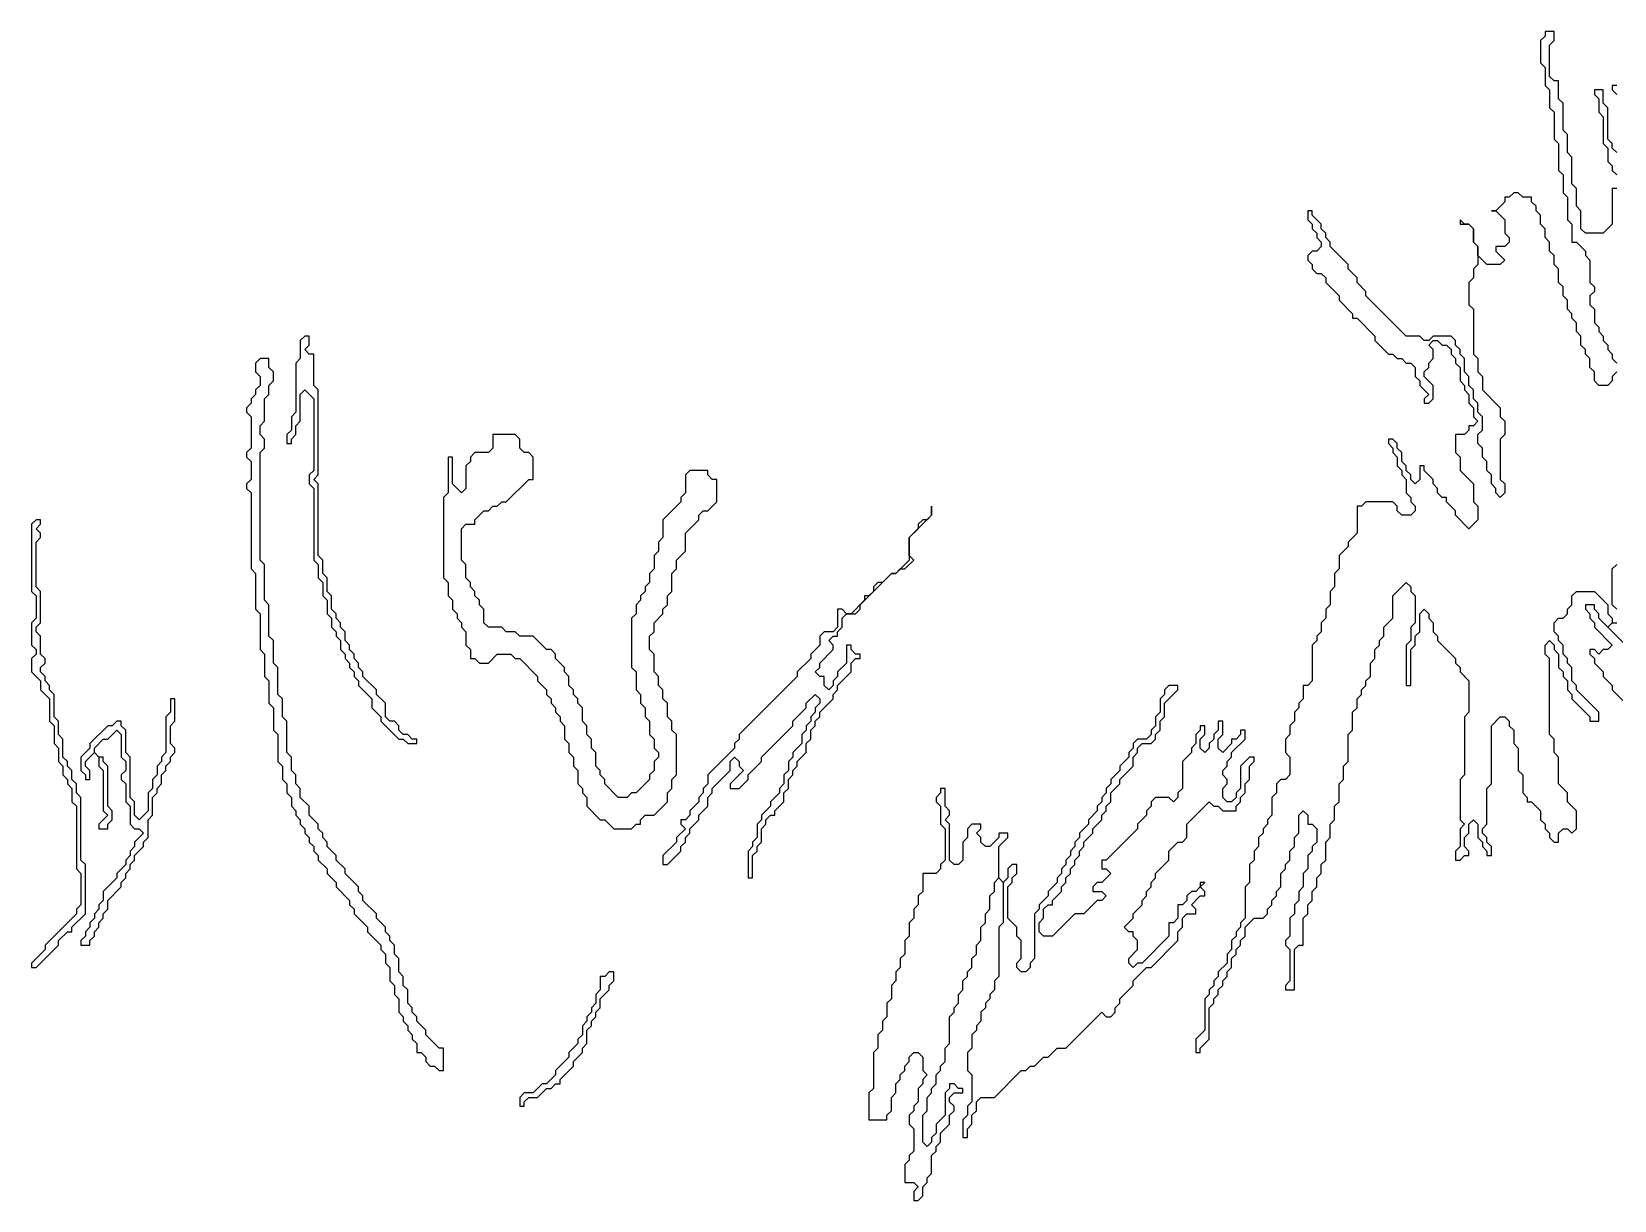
# Model space of a CAD drawing. Header units: metres. Extents: x 0 to 100, y 0 to 141.
# Drawn here: x 40.9 to 49.74, y 108.33 to 114.85 of the extents above; entities that cross this region are included whole.
import ezdxf

# ---------------------------------------------------------------- set-up
doc = ezdxf.new("R2010")
doc.units = ezdxf.units.M

msp = doc.modelspace()

# ---------------------------------------------------------------- linework, layer by layer
for points in [[(49.75, 113.975), (49.725, 113.975), (49.725, 113.775), (49.675, 113.725), (49.575, 113.725), (49.55, 113.75), (49.55, 113.85), (49.525, 113.875), (49.525, 113.975), (49.5, 114), (49.5, 114.15), (49.475, 114.175), (49.475, 114.275), (49.45, 114.3), (49.45, 114.45), (49.425, 114.475), (49.425, 114.575), (49.4, 114.575), (49.375, 114.6), (49.375, 114.775), (49.4, 114.8), (49.4, 114.85), (49.35, 114.85), (49.35, 114.825), (49.325, 114.8), (49.325, 114.675), (49.35, 114.65), (49.35, 114.55), (49.375, 114.525), (49.375, 114.425), (49.4, 114.4), (49.4, 114.25), (49.425, 114.225), (49.425, 114.075), (49.45, 114.05), (49.45, 113.95), (49.475, 113.925), (49.475, 113.8), (49.5, 113.775), (49.5, 113.675), (49.525, 113.675), (49.575, 113.625), (49.575, 113.6), (49.6, 113.575), (49.6, 113.45), (49.625, 113.425), (49.625, 113.4), (49.6, 113.375), (49.6, 113.325), (49.625, 113.3), (49.625, 113.225), (49.65, 113.2), (49.65, 113.175), (49.675, 113.15), (49.675, 113.125), (49.7, 113.1), (49.7, 113.075), (49.725, 113.05), (49.725, 113.025), (49.75, 113)], [(49.75, 114.175), (49.725, 114.2), (49.725, 114.225), (49.7, 114.25), (49.7, 114.425), (49.675, 114.45), (49.675, 114.525), (49.625, 114.525), (49.625, 114.5), (49.65, 114.475), (49.65, 114.4), (49.675, 114.375), (49.675, 114.225), (49.7, 114.2), (49.7, 114.125), (49.725, 114.1), (49.725, 114.075), (49.75, 114.05)], [(49.75, 114.55), (49.725, 114.55), (49.725, 114.525), (49.75, 114.5)], [(49.75, 112.95), (49.725, 112.925), (49.725, 112.9), (49.7, 112.875), (49.65, 112.875), (49.625, 112.9), (49.625, 112.95), (49.6, 112.975), (49.6, 113.025), (49.575, 113.05), (49.575, 113.075), (49.55, 113.1), (49.55, 113.15), (49.525, 113.175), (49.525, 113.225), (49.5, 113.25), (49.5, 113.275), (49.475, 113.3), (49.475, 113.35), (49.45, 113.375), (49.45, 113.425), (49.425, 113.45), (49.425, 113.525), (49.4, 113.55), (49.4, 113.6), (49.375, 113.625), (49.375, 113.675), (49.35, 113.7), (49.35, 113.75), (49.325, 113.775), (49.325, 113.825), (49.3, 113.85), (49.3, 113.875), (49.275, 113.9), (49.275, 113.925), (49.225, 113.925), (49.2, 113.95), (49.175, 113.95), (49.15, 113.925), (49.125, 113.925), (49.125, 113.9), (49.075, 113.85), (49.05, 113.85), (49.075, 113.85), (49.125, 113.8), (49.125, 113.725), (49.15, 113.7), (49.15, 113.675), (49.125, 113.65), (49.075, 113.65), (49.075, 113.625), (49.125, 113.575), (49.1, 113.55), (49.025, 113.55), (48.975, 113.6), (48.975, 113.65), (48.95, 113.675), (48.95, 113.75), (48.925, 113.775), (48.9, 113.775), (48.875, 113.8), (48.875, 113.775), (48.925, 113.775), (48.95, 113.75), (48.95, 113.675), (48.975, 113.65), (48.975, 113.55), (48.95, 113.525), (48.95, 113.475), (48.925, 113.45), (48.925, 113.325), (48.95, 113.3), (48.95, 113.05), (48.975, 113.025), (48.975, 112.95), (49, 112.925), (49, 112.85), (49.1, 112.75), (49.1, 112.7), (49.125, 112.675), (49.125, 112.6), (49.1, 112.575), (49.1, 112.35), (49.125, 112.325), (49.125, 112.275), (49.1, 112.25), (49.075, 112.275), (49.075, 112.3), (49.05, 112.325), (49.05, 112.375), (49.025, 112.4), (49.025, 112.45), (49, 112.475), (49, 112.525), (48.975, 112.55), (48.975, 112.6), (49, 112.625), (49, 112.7), (48.975, 112.725), (48.975, 112.775), (48.95, 112.8), (48.95, 112.85), (48.925, 112.875), (48.925, 112.925), (48.9, 112.95), (48.9, 113.025), (48.875, 113.05), (48.875, 113.075), (48.85, 113.1), (48.85, 113.125), (48.825, 113.15), (48.725, 113.15), (48.7, 113.125), (48.675, 113.125), (48.65, 113.15), (48.575, 113.15), (48.35, 113.375), (48.35, 113.4), (48.3, 113.45), (48.3, 113.475), (48.25, 113.525), (48.25, 113.55), (48.15, 113.65), (48.15, 113.675), (48.125, 113.7), (48.125, 113.725), (48.1, 113.75), (48.1, 113.775), (48.05, 113.825), (48.05, 113.85), (48.025, 113.85), (48.025, 113.8), (48.05, 113.775), (48.05, 113.75), (48.075, 113.725), (48.075, 113.7), (48.1, 113.675), (48.1, 113.65), (48.075, 113.625), (48.05, 113.625), (48.025, 113.6), (48.025, 113.575), (48.05, 113.55), (48.05, 113.525), (48.075, 113.5), (48.1, 113.5), (48.125, 113.475), (48.125, 113.45), (48.2, 113.375), (48.2, 113.35), (48.275, 113.275), (48.275, 113.25), (48.3, 113.25), (48.4, 113.15), (48.4, 113.125), (48.475, 113.05), (48.5, 113.05), (48.525, 113.025), (48.55, 113.025), (48.575, 113), (48.6, 113), (48.625, 112.975), (48.625, 112.925), (48.65, 112.9), (48.65, 112.875), (48.7, 112.825), (48.675, 112.8), (48.675, 112.775), (48.7, 112.775), (48.725, 112.8), (48.725, 112.875), (48.675, 112.925), (48.675, 112.95), (48.7, 112.975), (48.7, 113), (48.725, 113.025), (48.725, 113.075), (48.7, 113.1), (48.725, 113.125), (48.75, 113.125), (48.775, 113.1), (48.8, 113.1), (48.825, 113.075), (48.825, 113.05), (48.85, 113.025), (48.85, 113), (48.875, 112.975), (48.875, 112.9), (48.9, 112.875), (48.9, 112.85), (48.925, 112.825), (48.925, 112.775), (48.95, 112.75), (48.95, 112.7), (48.975, 112.675), (48.95, 112.65), (48.925, 112.65), (48.925, 112.625), (48.9, 112.6), (48.85, 112.6), (48.85, 112.5), (48.875, 112.475), (48.875, 112.4), (48.95, 112.325), (48.95, 112.225), (48.975, 112.2), (48.975, 112.125), (48.925, 112.075), (48.85, 112.15), (48.85, 112.175), (48.8, 112.225), (48.8, 112.25), (48.775, 112.25), (48.75, 112.275), (48.75, 112.3), (48.725, 112.325), (48.725, 112.35), (48.675, 112.4), (48.675, 112.425), (48.65, 112.425), (48.65, 112.35), (48.625, 112.325), (48.6, 112.35), (48.6, 112.375), (48.575, 112.4), (48.575, 112.425), (48.55, 112.45), (48.55, 112.5), (48.525, 112.525), (48.525, 112.55), (48.5, 112.575), (48.475, 112.575), (48.475, 112.55), (48.5, 112.525), (48.5, 112.5), (48.525, 112.475), (48.525, 112.425), (48.55, 112.4), (48.55, 112.375), (48.575, 112.35), (48.575, 112.275), (48.6, 112.25), (48.6, 112.225), (48.625, 112.2), (48.625, 112.175), (48.6, 112.15), (48.55, 112.15), (48.525, 112.175), (48.525, 112.2), (48.5, 112.225), (48.35, 112.225), (48.325, 112.2), (48.3, 112.2), (48.3, 112.05), (48.25, 112), (48.25, 111.975), (48.2, 111.925), (48.2, 111.85), (48.175, 111.825), (48.175, 111.75), (48.15, 111.725), (48.15, 111.65), (48.125, 111.625), (48.125, 111.575), (48.1, 111.55), (48.1, 111.5), (48.075, 111.475), (48.075, 111.45), (48.05, 111.425), (48.05, 111.225), (48.025, 111.2), (48, 111.2), (48, 111.125), (47.975, 111.1), (47.975, 111.075), (47.95, 111.05), (47.95, 111), (47.925, 110.975), (47.925, 110.925), (47.9, 110.9), (47.9, 110.825), (47.925, 110.8), (47.925, 110.7), (47.9, 110.675), (47.875, 110.675), (47.85, 110.65), (47.85, 110.6), (47.825, 110.575), (47.825, 110.475), (47.8, 110.45), (47.8, 110.425), (47.775, 110.4), (47.775, 110.375), (47.75, 110.35), (47.75, 110.3), (47.725, 110.275), (47.725, 110.225), (47.7, 110.2), (47.7, 110.1), (47.675, 110.075), (47.675, 109.9), (47.65, 109.875), (47.65, 109.85), (47.625, 109.825), (47.625, 109.8), (47.6, 109.775), (47.6, 109.725), (47.575, 109.7), (47.575, 109.65), (47.525, 109.6), (47.525, 109.575), (47.5, 109.55), (47.5, 109.525), (47.475, 109.5), (47.475, 109.475), (47.45, 109.45), (47.45, 109.275), (47.4, 109.225), (47.4, 109.15), (47.425, 109.15), (47.425, 109.175), (47.475, 109.225), (47.475, 109.4), (47.5, 109.425), (47.5, 109.45), (47.525, 109.475), (47.525, 109.5), (47.55, 109.525), (47.55, 109.55), (47.575, 109.575), (47.575, 109.6), (47.6, 109.625), (47.6, 109.675), (47.625, 109.7), (47.625, 109.725), (47.65, 109.75), (47.65, 109.775), (47.675, 109.8), (47.675, 109.85), (47.725, 109.9), (47.775, 109.9), (47.8, 109.925), (47.8, 109.95), (47.825, 109.975), (47.825, 110), (47.85, 110.025), (47.85, 110.05), (47.875, 110.075), (47.875, 110.15), (47.9, 110.175), (47.9, 110.2), (47.925, 110.225), (47.925, 110.275), (47.95, 110.3), (47.95, 110.35), (47.975, 110.375), (47.975, 110.475), (48, 110.5), (48.025, 110.475), (48.025, 110.425), (48.05, 110.425), (48.075, 110.4), (48.075, 110.325), (48.05, 110.3), (48.05, 110.275), (48.025, 110.25), (48.025, 110.175), (48, 110.15), (48, 110.075), (47.975, 110.05), (47.975, 110), (47.95, 109.975), (47.95, 109.925), (47.925, 109.9), (47.925, 109.8), (47.9, 109.775), (47.9, 109.75), (47.925, 109.725), (47.925, 109.55), (47.9, 109.525), (47.9, 109.5), (47.95, 109.5), (47.95, 109.725), (47.975, 109.75), (48, 109.75), (48, 109.9), (48.025, 109.925), (48.025, 109.975), (48.05, 110), (48.05, 110.05), (48.075, 110.075), (48.075, 110.125), (48.1, 110.15), (48.1, 110.2), (48.125, 110.225), (48.125, 110.325), (48.15, 110.35), (48.15, 110.425), (48.175, 110.45), (48.175, 110.525), (48.2, 110.55), (48.2, 110.65), (48.225, 110.675), (48.225, 110.75), (48.25, 110.775), (48.25, 110.925), (48.275, 110.95), (48.275, 111.05), (48.3, 111.075), (48.3, 111.125), (48.325, 111.15), (48.325, 111.175), (48.35, 111.2), (48.35, 111.225), (48.375, 111.25), (48.375, 111.325), (48.4, 111.35), (48.4, 111.4), (48.425, 111.425), (48.425, 111.45), (48.45, 111.475), (48.45, 111.525), (48.5, 111.575), (48.5, 111.7), (48.575, 111.775), (48.6, 111.75), (48.6, 111.725), (48.625, 111.7), (48.625, 111.55), (48.6, 111.525), (48.6, 111.45), (48.575, 111.425), (48.575, 111.2), (48.6, 111.2), (48.6, 111.4), (48.625, 111.425), (48.625, 111.475), (48.65, 111.5), (48.65, 111.6), (48.675, 111.625), (48.7, 111.6), (48.7, 111.575), (48.725, 111.55), (48.725, 111.5), (48.75, 111.475), (48.75, 111.45), (48.85, 111.35), (48.85, 111.325), (48.875, 111.3), (48.875, 111.275), (48.925, 111.225), (48.925, 111.05), (48.9, 111.025), (48.9, 110.7), (48.875, 110.675), (48.875, 110.45), (48.9, 110.425), (48.875, 110.4), (48.875, 110.3), (48.85, 110.275), (48.85, 110.225), (48.875, 110.225), (48.9, 110.25), (48.925, 110.25), (48.925, 110.275), (48.9, 110.3), (48.9, 110.35), (48.925, 110.375), (48.925, 110.425), (48.95, 110.45), (48.975, 110.425), (48.975, 110.35), (49, 110.325), (49, 110.3), (49.025, 110.275), (49.025, 110.25), (49.05, 110.25), (49.05, 110.3), (49.025, 110.325), (49.025, 110.35), (49, 110.375), (49, 110.4), (49.025, 110.425), (49.025, 110.625), (49.05, 110.65), (49.05, 110.975), (49.1, 111.025), (49.125, 111.025), (49.15, 111), (49.15, 110.975), (49.175, 110.95), (49.175, 110.875), (49.2, 110.85), (49.2, 110.725), (49.225, 110.7), (49.225, 110.6), (49.25, 110.575), (49.25, 110.55), (49.275, 110.55), (49.325, 110.5), (49.325, 110.45), (49.35, 110.425), (49.35, 110.4), (49.375, 110.375), (49.375, 110.35), (49.4, 110.325), (49.425, 110.325), (49.425, 110.375), (49.45, 110.4), (49.475, 110.4), (49.5, 110.375), (49.525, 110.4), (49.525, 110.5), (49.475, 110.55), (49.475, 110.6), (49.425, 110.65), (49.425, 110.8), (49.4, 110.825), (49.4, 110.9), (49.375, 110.925), (49.375, 111.35), (49.35, 111.375), (49.35, 111.425), (49.375, 111.45), (49.4, 111.425), (49.4, 111.4), (49.425, 111.375), (49.425, 111.3), (49.45, 111.275), (49.45, 111.25), (49.475, 111.225), (49.475, 111.175), (49.5, 111.15), (49.5, 111.125), (49.6, 111.025), (49.6, 111), (49.65, 111), (49.65, 111.05), (49.525, 111.175), (49.525, 111.2), (49.5, 111.225), (49.5, 111.3), (49.475, 111.325), (49.475, 111.35), (49.45, 111.375), (49.45, 111.425), (49.425, 111.45), (49.425, 111.475), (49.4, 111.5), (49.4, 111.55), (49.425, 111.575), (49.45, 111.575), (49.475, 111.6), (49.475, 111.625), (49.5, 111.65), (49.5, 111.7), (49.525, 111.725), (49.625, 111.725), (49.7, 111.65), (49.7, 111.6), (49.725, 111.575), (49.725, 111.55), (49.7, 111.525), (49.65, 111.575), (49.65, 111.6), (49.625, 111.625), (49.625, 111.65), (49.575, 111.65), (49.575, 111.625), (49.6, 111.6), (49.6, 111.575), (49.625, 111.55), (49.625, 111.525), (49.725, 111.425), (49.7, 111.4), (49.675, 111.4), (49.65, 111.375), (49.625, 111.4), (49.6, 111.4), (49.6, 111.375), (49.625, 111.35), (49.625, 111.325), (49.675, 111.275), (49.675, 111.25), (49.725, 111.2), (49.725, 111.175), (49.825, 111.075)], [(49.75, 111.625), (49.725, 111.65), (49.725, 111.85), (49.75, 111.875)], [(49.8, 111.425), (49.7, 111.525), (49.725, 111.55), (49.75, 111.55)]]:
    msp.add_lwpolyline(points)
for points in [[(42.425, 113.15), (42.4, 113.125), (42.4, 113.025), (42.375, 113), (42.375, 112.725), (42.35, 112.7), (42.35, 112.625), (42.325, 112.6), (42.325, 112.55), (42.35, 112.55), (42.35, 112.575), (42.375, 112.6), (42.375, 112.65), (42.4, 112.675), (42.4, 112.825), (42.425, 112.85), (42.475, 112.8), (42.475, 112.4), (42.45, 112.375), (42.45, 112.325), (42.475, 112.3), (42.475, 111.9), (42.5, 111.875), (42.5, 111.8), (42.525, 111.775), (42.525, 111.7), (42.55, 111.675), (42.55, 111.6), (42.575, 111.575), (42.575, 111.525), (42.6, 111.5), (42.6, 111.475), (42.625, 111.45), (42.625, 111.4), (42.65, 111.375), (42.65, 111.35), (42.675, 111.325), (42.675, 111.3), (42.7, 111.275), (42.7, 111.25), (42.725, 111.225), (42.725, 111.2), (42.8, 111.125), (42.8, 111.075), (42.85, 111.025), (42.85, 111), (42.95, 110.9), (42.975, 110.9), (43, 110.875), (43.05, 110.875), (43.05, 110.9), (43.025, 110.9), (43, 110.925), (42.975, 110.925), (42.95, 110.95), (42.95, 110.975), (42.925, 111), (42.9, 111), (42.875, 111.025), (42.875, 111.1), (42.825, 111.15), (42.825, 111.175), (42.75, 111.25), (42.75, 111.275), (42.725, 111.3), (42.725, 111.325), (42.7, 111.35), (42.7, 111.375), (42.675, 111.4), (42.675, 111.425), (42.65, 111.45), (42.65, 111.5), (42.625, 111.525), (42.625, 111.55), (42.6, 111.575), (42.6, 111.6), (42.575, 111.625), (42.575, 111.7), (42.55, 111.725), (42.55, 111.8), (42.525, 111.825), (42.525, 111.9), (42.5, 111.925), (42.5, 112.325), (42.475, 112.35), (42.5, 112.375), (42.5, 112.85), (42.475, 112.875), (42.475, 113.05), (42.45, 113.05), (42.425, 113.075), (42.45, 113.1), (42.45, 113.15)], [(42.175, 113.025), (42.15, 113), (42.15, 112.95), (42.175, 112.925), (42.175, 112.875), (42.15, 112.85), (42.15, 112.825), (42.125, 112.8), (42.125, 112.775), (42.1, 112.75), (42.1, 112.725), (42.125, 112.7), (42.125, 112.525), (42.1, 112.5), (42.1, 112.475), (42.125, 112.45), (42.125, 112.35), (42.1, 112.325), (42.1, 112.3), (42.125, 112.275), (42.125, 111.85), (42.15, 111.825), (42.15, 111.625), (42.175, 111.6), (42.175, 111.4), (42.2, 111.375), (42.2, 111.25), (42.225, 111.225), (42.225, 111.1), (42.25, 111.075), (42.25, 110.95), (42.275, 110.925), (42.275, 110.775), (42.3, 110.75), (42.3, 110.675), (42.325, 110.65), (42.325, 110.6), (42.35, 110.575), (42.35, 110.525), (42.375, 110.5), (42.375, 110.475), (42.4, 110.45), (42.4, 110.425), (42.425, 110.4), (42.425, 110.375), (42.45, 110.35), (42.45, 110.325), (42.475, 110.3), (42.475, 110.275), (42.5, 110.25), (42.5, 110.225), (42.55, 110.175), (42.55, 110.15), (42.6, 110.1), (42.6, 110.075), (42.675, 110), (42.675, 109.975), (42.7, 109.95), (42.7, 109.925), (42.775, 109.85), (42.775, 109.825), (42.85, 109.75), (42.85, 109.725), (42.875, 109.7), (42.875, 109.65), (42.9, 109.625), (42.9, 109.55), (42.925, 109.525), (42.925, 109.475), (42.95, 109.45), (42.95, 109.375), (42.975, 109.35), (42.975, 109.325), (43, 109.3), (43, 109.275), (43.025, 109.25), (43.025, 109.225), (43.05, 109.2), (43.05, 109.15), (43.075, 109.15), (43.1, 109.125), (43.1, 109.1), (43.125, 109.075), (43.15, 109.075), (43.175, 109.05), (43.2, 109.05), (43.2, 109.175), (43.175, 109.175), (43.1, 109.25), (43.1, 109.275), (43.05, 109.325), (43.05, 109.35), (43.025, 109.375), (43.025, 109.4), (43, 109.425), (43, 109.5), (42.975, 109.525), (42.975, 109.575), (42.95, 109.6), (42.95, 109.675), (42.925, 109.7), (42.925, 109.75), (42.9, 109.775), (42.9, 109.8), (42.875, 109.825), (42.875, 109.85), (42.825, 109.9), (42.825, 109.925), (42.75, 110), (42.75, 110.025), (42.725, 110.05), (42.725, 110.075), (42.65, 110.15), (42.65, 110.175), (42.6, 110.225), (42.6, 110.25), (42.55, 110.3), (42.55, 110.325), (42.525, 110.35), (42.525, 110.375), (42.5, 110.4), (42.5, 110.425), (42.45, 110.475), (42.45, 110.525), (42.4, 110.575), (42.4, 110.625), (42.375, 110.65), (42.375, 110.7), (42.35, 110.725), (42.35, 110.8), (42.325, 110.825), (42.325, 111), (42.3, 111.025), (42.3, 111.125), (42.275, 111.15), (42.275, 111.3), (42.25, 111.325), (42.25, 111.45), (42.225, 111.475), (42.225, 111.65), (42.2, 111.675), (42.2, 111.875), (42.175, 111.9), (42.175, 112.5), (42.2, 112.525), (42.2, 112.575), (42.175, 112.6), (42.175, 112.65), (42.2, 112.675), (42.2, 112.8), (42.225, 112.825), (42.225, 112.875), (42.25, 112.9), (42.25, 112.95), (42.225, 112.975), (42.225, 113.025)], [(43.475, 112.6), (43.475, 112.525), (43.45, 112.5), (43.375, 112.5), (43.35, 112.475), (43.35, 112.45), (43.325, 112.425), (43.325, 112.3), (43.3, 112.275), (43.25, 112.325), (43.25, 112.475), (43.225, 112.475), (43.225, 112.275), (43.2, 112.25), (43.2, 111.8), (43.225, 111.775), (43.225, 111.7), (43.25, 111.675), (43.25, 111.625), (43.275, 111.6), (43.275, 111.575), (43.3, 111.55), (43.3, 111.525), (43.325, 111.5), (43.325, 111.425), (43.35, 111.4), (43.35, 111.35), (43.375, 111.35), (43.4, 111.325), (43.45, 111.325), (43.5, 111.375), (43.575, 111.375), (43.6, 111.35), (43.625, 111.35), (43.725, 111.25), (43.725, 111.225), (43.775, 111.175), (43.775, 111.15), (43.8, 111.125), (43.8, 111.1), (43.825, 111.075), (43.825, 111.05), (43.85, 111.025), (43.85, 111), (43.875, 110.975), (43.875, 110.9), (43.9, 110.875), (43.9, 110.825), (43.925, 110.8), (43.925, 110.75), (43.95, 110.725), (43.95, 110.65), (43.975, 110.625), (43.975, 110.6), (44, 110.575), (44, 110.525), (44.075, 110.45), (44.1, 110.45), (44.15, 110.4), (44.25, 110.4), (44.275, 110.425), (44.3, 110.425), (44.3, 110.45), (44.325, 110.475), (44.375, 110.475), (44.45, 110.55), (44.45, 110.6), (44.475, 110.625), (44.475, 110.675), (44.5, 110.7), (44.5, 110.925), (44.475, 110.95), (44.475, 111), (44.45, 111.025), (44.45, 111.1), (44.425, 111.125), (44.425, 111.175), (44.4, 111.2), (44.4, 111.25), (44.375, 111.275), (44.375, 111.375), (44.35, 111.4), (44.35, 111.475), (44.375, 111.5), (44.375, 111.55), (44.425, 111.6), (44.425, 111.625), (44.45, 111.65), (44.45, 111.7), (44.475, 111.725), (44.475, 111.825), (44.5, 111.85), (44.5, 111.9), (44.55, 111.95), (44.55, 112.05), (44.625, 112.125), (44.625, 112.15), (44.65, 112.175), (44.675, 112.175), (44.725, 112.225), (44.725, 112.35), (44.7, 112.35), (44.675, 112.375), (44.675, 112.4), (44.575, 112.4), (44.55, 112.375), (44.55, 112.275), (44.525, 112.25), (44.525, 112.225), (44.425, 112.125), (44.425, 112.025), (44.4, 112), (44.4, 111.95), (44.375, 111.925), (44.375, 111.85), (44.35, 111.825), (44.35, 111.775), (44.325, 111.75), (44.325, 111.725), (44.3, 111.7), (44.3, 111.675), (44.275, 111.65), (44.275, 111.6), (44.25, 111.575), (44.25, 111.3), (44.275, 111.275), (44.275, 111.175), (44.3, 111.15), (44.3, 111.1), (44.325, 111.075), (44.325, 111.025), (44.35, 111), (44.35, 110.925), (44.375, 110.9), (44.375, 110.85), (44.4, 110.825), (44.4, 110.8), (44.375, 110.775), (44.375, 110.725), (44.35, 110.7), (44.35, 110.675), (44.275, 110.6), (44.25, 110.6), (44.225, 110.575), (44.175, 110.575), (44.1, 110.65), (44.1, 110.675), (44.075, 110.7), (44.075, 110.725), (44.05, 110.75), (44.05, 110.825), (44.025, 110.85), (44.025, 110.9), (44, 110.925), (44, 110.975), (43.975, 111), (43.975, 111.075), (43.95, 111.1), (43.95, 111.125), (43.925, 111.15), (43.925, 111.175), (43.9, 111.2), (43.9, 111.25), (43.875, 111.275), (43.875, 111.3), (43.825, 111.35), (43.825, 111.375), (43.8, 111.4), (43.775, 111.4), (43.7, 111.475), (43.625, 111.475), (43.6, 111.5), (43.55, 111.5), (43.525, 111.525), (43.45, 111.525), (43.425, 111.55), (43.425, 111.625), (43.4, 111.65), (43.4, 111.675), (43.375, 111.7), (43.375, 111.725), (43.35, 111.75), (43.35, 111.775), (43.325, 111.8), (43.325, 111.875), (43.3, 111.9), (43.3, 112.075), (43.325, 112.1), (43.375, 112.1), (43.375, 112.125), (43.425, 112.175), (43.45, 112.175), (43.475, 112.2), (43.5, 112.2), (43.525, 112.225), (43.55, 112.225), (43.675, 112.35), (43.7, 112.35), (43.7, 112.475), (43.675, 112.5), (43.65, 112.5), (43.625, 112.525), (43.625, 112.575), (43.6, 112.6)], [(45.925, 112.2), (45.925, 112.15), (45.9, 112.125), (45.875, 112.125), (45.85, 112.1), (45.85, 112.075), (45.8, 112.025), (45.8, 111.9), (45.725, 111.825), (45.7, 111.825), (45.65, 111.775), (45.625, 111.775), (45.6, 111.75), (45.6, 111.725), (45.575, 111.7), (45.55, 111.7), (45.55, 111.675), (45.475, 111.6), (45.45, 111.6), (45.425, 111.625), (45.4, 111.625), (45.4, 111.525), (45.375, 111.5), (45.325, 111.5), (45.3, 111.475), (45.3, 111.425), (45.25, 111.375), (45.25, 111.35), (45.175, 111.275), (45.175, 111.25), (44.85, 110.925), (44.85, 110.9), (44.825, 110.875), (44.825, 110.85), (44.675, 110.7), (44.675, 110.65), (44.65, 110.625), (44.65, 110.6), (44.625, 110.575), (44.625, 110.55), (44.575, 110.5), (44.575, 110.475), (44.55, 110.45), (44.525, 110.45), (44.525, 110.425), (44.55, 110.4), (44.5, 110.35), (44.5, 110.325), (44.425, 110.25), (44.425, 110.2), (44.45, 110.2), (44.525, 110.275), (44.525, 110.3), (44.55, 110.325), (44.55, 110.35), (44.575, 110.375), (44.575, 110.4), (44.625, 110.45), (44.625, 110.475), (44.675, 110.525), (44.675, 110.575), (44.7, 110.6), (44.7, 110.625), (44.8, 110.725), (44.8, 110.775), (44.825, 110.8), (44.85, 110.775), (44.85, 110.75), (44.875, 110.725), (44.8, 110.65), (44.8, 110.625), (44.85, 110.625), (44.9, 110.675), (44.9, 110.7), (44.975, 110.775), (44.975, 110.8), (45.15, 110.975), (45.15, 111), (45.225, 111.075), (45.225, 111.1), (45.275, 111.15), (45.3, 111.125), (45.3, 111.1), (45.275, 111.075), (45.275, 111.05), (45.25, 111.025), (45.25, 111), (45.225, 110.975), (45.225, 110.95), (45.2, 110.925), (45.2, 110.875), (45.15, 110.825), (45.15, 110.8), (45.125, 110.775), (45.125, 110.725), (45.1, 110.7), (45.1, 110.65), (45.075, 110.625), (45.075, 110.6), (45.025, 110.55), (45.025, 110.525), (44.975, 110.475), (44.975, 110.45), (44.95, 110.425), (44.95, 110.35), (44.925, 110.325), (44.925, 110.3), (44.9, 110.275), (44.9, 110.125), (44.925, 110.125), (44.925, 110.25), (44.95, 110.275), (44.95, 110.3), (44.975, 110.325), (44.975, 110.4), (45, 110.425), (45, 110.45), (45.025, 110.475), (45.05, 110.475), (45.05, 110.5), (45.1, 110.55), (45.1, 110.6), (45.125, 110.625), (45.125, 110.675), (45.15, 110.7), (45.15, 110.725), (45.175, 110.75), (45.175, 110.775), (45.225, 110.825), (45.225, 110.875), (45.25, 110.9), (45.25, 110.95), (45.275, 110.975), (45.275, 111), (45.3, 111.025), (45.3, 111.05), (45.375, 111.125), (45.375, 111.15), (45.4, 111.175), (45.4, 111.2), (45.475, 111.275), (45.475, 111.325), (45.5, 111.35), (45.525, 111.35), (45.525, 111.375), (45.5, 111.375), (45.475, 111.4), (45.475, 111.425), (45.45, 111.425), (45.45, 111.325), (45.4, 111.275), (45.4, 111.25), (45.375, 111.225), (45.375, 111.2), (45.35, 111.175), (45.325, 111.2), (45.325, 111.25), (45.3, 111.25), (45.275, 111.275), (45.3, 111.3), (45.3, 111.325), (45.375, 111.4), (45.375, 111.425), (45.35, 111.45), (45.375, 111.475), (45.4, 111.475), (45.4, 111.5), (45.425, 111.525), (45.425, 111.575), (45.45, 111.6), (45.5, 111.6), (45.525, 111.625), (45.525, 111.65), (45.7, 111.825), (45.725, 111.825), (45.75, 111.85), (45.775, 111.85), (45.825, 111.9), (45.8, 111.925), (45.8, 112.025), (45.925, 112.15)], [(40.925, 112.125), (40.9, 112.1), (40.9, 111.725), (40.925, 111.7), (40.925, 111.575), (40.9, 111.55), (40.9, 111.425), (40.925, 111.4), (40.925, 111.375), (40.9, 111.35), (40.9, 111.275), (40.95, 111.225), (40.95, 111.175), (41, 111.125), (41, 111), (41.025, 110.975), (41.025, 110.875), (41.05, 110.85), (41.05, 110.775), (41.075, 110.75), (41.075, 110.7), (41.1, 110.675), (41.1, 110.65), (41.125, 110.625), (41.125, 110.55), (41.15, 110.525), (41.15, 110.175), (41.175, 110.15), (41.175, 109.975), (41.15, 109.95), (41.15, 109.925), (40.975, 109.75), (40.975, 109.725), (40.9, 109.65), (40.9, 109.625), (40.925, 109.625), (41.05, 109.75), (41.05, 109.775), (41.1, 109.825), (41.125, 109.825), (41.125, 109.85), (41.2, 109.925), (41.2, 110.2), (41.175, 110.225), (41.175, 110.575), (41.15, 110.6), (41.15, 110.65), (41.125, 110.675), (41.125, 110.725), (41.1, 110.75), (41.1, 110.775), (41.075, 110.8), (41.075, 110.9), (41.05, 110.925), (41.05, 111), (41.025, 111.025), (41.025, 111.15), (41, 111.175), (41, 111.2), (40.975, 111.225), (40.975, 111.25), (40.95, 111.275), (40.95, 111.3), (40.975, 111.325), (40.975, 111.35), (40.95, 111.375), (40.95, 111.475), (40.925, 111.5), (40.925, 111.525), (40.95, 111.55), (40.95, 111.725), (40.925, 111.75), (40.925, 112), (40.95, 112.025), (40.95, 112.05), (40.925, 112.075), (40.95, 112.1), (40.95, 112.125)], [(47.25, 111.2), (47.225, 111.175), (47.225, 111.15), (47.2, 111.125), (47.2, 111.05), (47.175, 111.025), (47.175, 110.975), (47.15, 110.95), (47.15, 110.925), (47.125, 110.9), (47.075, 110.9), (47.05, 110.875), (47.05, 110.85), (47.025, 110.825), (47.025, 110.8), (46.975, 110.75), (46.975, 110.725), (46.925, 110.675), (46.925, 110.65), (46.9, 110.625), (46.9, 110.6), (46.875, 110.575), (46.875, 110.55), (46.85, 110.525), (46.85, 110.5), (46.8, 110.45), (46.8, 110.425), (46.75, 110.375), (46.75, 110.35), (46.725, 110.325), (46.725, 110.3), (46.7, 110.275), (46.7, 110.25), (46.675, 110.225), (46.675, 110.2), (46.65, 110.175), (46.65, 110.15), (46.625, 110.125), (46.625, 110.1), (46.575, 110.05), (46.575, 110.025), (46.525, 109.975), (46.525, 109.95), (46.5, 109.925), (46.5, 109.675), (46.475, 109.65), (46.475, 109.625), (46.45, 109.6), (46.425, 109.6), (46.4, 109.625), (46.4, 109.65), (46.425, 109.675), (46.425, 109.775), (46.4, 109.8), (46.4, 109.85), (46.35, 109.9), (46.35, 110.075), (46.375, 110.1), (46.375, 110.125), (46.4, 110.15), (46.4, 110.2), (46.375, 110.2), (46.35, 110.175), (46.35, 110.125), (46.325, 110.1), (46.3, 110.125), (46.3, 110.3), (46.35, 110.35), (46.35, 110.375), (46.3, 110.375), (46.3, 110.35), (46.25, 110.3), (46.225, 110.3), (46.2, 110.325), (46.2, 110.35), (46.175, 110.375), (46.2, 110.4), (46.2, 110.425), (46.15, 110.425), (46.125, 110.4), (46.125, 110.35), (46.1, 110.325), (46.1, 110.225), (46.075, 110.2), (46.05, 110.2), (46.025, 110.225), (46.025, 110.425), (46, 110.45), (46.025, 110.475), (46.025, 110.5), (46, 110.525), (46, 110.625), (45.975, 110.625), (45.975, 110.6), (45.95, 110.575), (45.95, 110.55), (45.975, 110.525), (45.975, 110.425), (46, 110.4), (46, 110.225), (45.975, 110.2), (45.975, 110.175), (45.95, 110.15), (45.875, 110.15), (45.875, 110.05), (45.85, 110.025), (45.85, 109.975), (45.825, 109.95), (45.825, 109.9), (45.8, 109.875), (45.8, 109.8), (45.775, 109.775), (45.775, 109.7), (45.75, 109.675), (45.75, 109.625), (45.725, 109.6), (45.725, 109.55), (45.7, 109.525), (45.7, 109.45), (45.675, 109.425), (45.675, 109.35), (45.65, 109.325), (45.65, 109.275), (45.625, 109.25), (45.625, 109.175), (45.6, 109.15), (45.6, 108.95), (45.575, 108.925), (45.575, 108.775), (45.675, 108.775), (45.675, 108.8), (45.7, 108.825), (45.7, 108.9), (45.725, 108.925), (45.725, 108.975), (45.75, 109), (45.75, 109.025), (45.775, 109.05), (45.775, 109.075), (45.8, 109.1), (45.8, 109.125), (45.825, 109.15), (45.85, 109.15), (45.875, 109.125), (45.875, 109.05), (45.9, 109.025), (45.875, 109), (45.875, 108.975), (45.85, 108.95), (45.85, 108.875), (45.825, 108.85), (45.825, 108.825), (45.8, 108.8), (45.8, 108.75), (45.825, 108.725), (45.825, 108.6), (45.8, 108.575), (45.8, 108.55), (45.775, 108.525), (45.775, 108.425), (45.825, 108.425), (45.85, 108.4), (45.825, 108.375), (45.825, 108.325), (45.85, 108.325), (45.875, 108.35), (45.875, 108.4), (45.9, 108.425), (45.9, 108.45), (45.925, 108.475), (45.925, 108.575), (45.95, 108.6), (45.95, 108.625), (45.975, 108.65), (45.975, 108.7), (46.025, 108.75), (46.025, 108.8), (46.05, 108.825), (46.05, 108.85), (46.025, 108.875), (46.025, 108.9), (46.05, 108.925), (46.1, 108.925), (46.1, 108.95), (46.075, 108.95), (46.05, 108.975), (46.025, 108.975), (46.025, 108.95), (46, 108.925), (46, 108.8), (45.95, 108.75), (45.95, 108.7), (45.925, 108.675), (45.925, 108.65), (45.9, 108.625), (45.875, 108.65), (45.875, 108.8), (45.9, 108.825), (45.9, 108.9), (45.925, 108.925), (45.925, 108.95), (45.95, 108.975), (45.95, 109.025), (45.975, 109.05), (45.975, 109.075), (46, 109.1), (46, 109.175), (46.025, 109.2), (46.025, 109.35), (46.05, 109.375), (46.05, 109.4), (46.075, 109.425), (46.075, 109.475), (46.1, 109.5), (46.1, 109.55), (46.125, 109.575), (46.125, 109.6), (46.15, 109.625), (46.15, 109.675), (46.175, 109.7), (46.175, 109.75), (46.2, 109.775), (46.2, 109.85), (46.225, 109.875), (46.225, 109.925), (46.25, 109.95), (46.25, 110.025), (46.275, 110.05), (46.275, 110.1), (46.3, 110.125), (46.325, 110.1), (46.325, 109.875), (46.3, 109.85), (46.3, 109.575), (46.275, 109.55), (46.275, 109.5), (46.25, 109.475), (46.25, 109.45), (46.225, 109.425), (46.225, 109.4), (46.2, 109.375), (46.2, 109.325), (46.175, 109.3), (46.175, 109.275), (46.15, 109.25), (46.15, 109.175), (46.125, 109.15), (46.125, 109.05), (46.15, 109.025), (46.15, 108.875), (46.125, 108.85), (46.125, 108.8), (46.1, 108.775), (46.1, 108.675), (46.125, 108.675), (46.125, 108.725), (46.15, 108.75), (46.15, 108.8), (46.175, 108.825), (46.175, 108.875), (46.2, 108.9), (46.275, 108.9), (46.425, 109.05), (46.45, 109.05), (46.475, 109.075), (46.5, 109.075), (46.55, 109.125), (46.575, 109.125), (46.625, 109.175), (46.675, 109.175), (46.875, 109.375), (46.9, 109.35), (46.925, 109.35), (46.95, 109.375), (46.95, 109.4), (46.975, 109.425), (46.975, 109.45), (47.05, 109.525), (47.05, 109.55), (47.125, 109.625), (47.15, 109.625), (47.3, 109.775), (47.3, 109.825), (47.325, 109.85), (47.325, 109.9), (47.35, 109.925), (47.4, 109.925), (47.4, 109.95), (47.375, 109.975), (47.425, 110.025), (47.45, 110.025), (47.45, 110.05), (47.425, 110.075), (47.45, 110.1), (47.425, 110.1), (47.425, 110.075), (47.4, 110.05), (47.375, 110.05), (47.35, 110.025), (47.35, 110), (47.325, 109.975), (47.3, 109.975), (47.3, 109.9), (47.275, 109.875), (47.25, 109.875), (47.25, 109.8), (47.1, 109.65), (47.075, 109.65), (47.05, 109.625), (47.025, 109.65), (47.025, 109.675), (47.075, 109.725), (47.075, 109.775), (47.05, 109.8), (47.05, 109.825), (47.025, 109.825), (47, 109.85), (47.05, 109.9), (47.05, 109.925), (47.1, 109.975), (47.1, 110), (47.125, 110.025), (47.125, 110.05), (47.15, 110.075), (47.15, 110.1), (47.175, 110.125), (47.175, 110.15), (47.25, 110.225), (47.25, 110.275), (47.3, 110.325), (47.325, 110.325), (47.35, 110.35), (47.35, 110.425), (47.475, 110.55), (47.5, 110.525), (47.525, 110.525), (47.55, 110.5), (47.625, 110.5), (47.625, 110.525), (47.65, 110.55), (47.65, 110.575), (47.675, 110.6), (47.675, 110.65), (47.7, 110.675), (47.7, 110.75), (47.725, 110.775), (47.725, 110.8), (47.7, 110.8), (47.65, 110.75), (47.65, 110.625), (47.625, 110.6), (47.625, 110.575), (47.6, 110.55), (47.575, 110.55), (47.55, 110.575), (47.55, 110.625), (47.575, 110.65), (47.575, 110.675), (47.55, 110.7), (47.55, 110.725), (47.575, 110.75), (47.575, 110.775), (47.6, 110.8), (47.6, 110.825), (47.675, 110.9), (47.675, 110.95), (47.65, 110.95), (47.65, 110.925), (47.625, 110.9), (47.6, 110.9), (47.6, 110.875), (47.55, 110.825), (47.525, 110.85), (47.525, 110.9), (47.55, 110.925), (47.55, 111), (47.525, 111), (47.525, 110.95), (47.5, 110.925), (47.5, 110.9), (47.475, 110.875), (47.475, 110.85), (47.45, 110.825), (47.425, 110.85), (47.425, 110.9), (47.45, 110.925), (47.45, 110.975), (47.425, 110.975), (47.425, 110.95), (47.4, 110.925), (47.4, 110.875), (47.375, 110.85), (47.375, 110.825), (47.325, 110.775), (47.325, 110.625), (47.3, 110.6), (47.3, 110.575), (47.275, 110.55), (47.25, 110.575), (47.175, 110.575), (47.15, 110.55), (47.15, 110.525), (47.125, 110.5), (47.125, 110.475), (47.075, 110.425), (47.075, 110.4), (46.9, 110.225), (46.875, 110.225), (46.875, 110.175), (46.9, 110.175), (46.925, 110.15), (46.875, 110.1), (46.85, 110.1), (46.825, 110.075), (46.825, 110.05), (46.875, 110.05), (46.9, 110.025), (46.875, 110), (46.85, 110), (46.775, 109.925), (46.725, 109.925), (46.6, 109.8), (46.55, 109.8), (46.525, 109.825), (46.525, 109.875), (46.55, 109.9), (46.55, 109.95), (46.575, 109.975), (46.6, 109.975), (46.6, 110), (46.65, 110.05), (46.65, 110.075), (46.675, 110.1), (46.675, 110.125), (46.7, 110.15), (46.7, 110.175), (46.725, 110.2), (46.725, 110.225), (46.75, 110.25), (46.75, 110.275), (46.775, 110.3), (46.775, 110.325), (46.825, 110.375), (46.825, 110.4), (46.875, 110.45), (46.875, 110.475), (46.9, 110.5), (46.9, 110.525), (46.925, 110.55), (46.925, 110.6), (46.975, 110.65), (46.975, 110.675), (47.05, 110.75), (47.05, 110.8), (47.075, 110.825), (47.075, 110.85), (47.1, 110.875), (47.15, 110.875), (47.175, 110.9), (47.175, 110.925), (47.2, 110.95), (47.2, 111), (47.225, 111.025), (47.225, 111.1), (47.3, 111.175), (47.3, 111.2)], [(41.675, 111.125), (41.675, 111.05), (41.65, 111.025), (41.65, 110.825), (41.625, 110.8), (41.625, 110.775), (41.6, 110.75), (41.6, 110.7), (41.575, 110.675), (41.575, 110.625), (41.55, 110.6), (41.55, 110.5), (41.5, 110.45), (41.475, 110.475), (41.475, 110.55), (41.45, 110.575), (41.45, 110.8), (41.425, 110.825), (41.425, 110.95), (41.4, 110.975), (41.4, 111), (41.375, 111), (41.35, 110.975), (41.325, 110.975), (41.225, 110.875), (41.225, 110.85), (41.175, 110.8), (41.175, 110.725), (41.2, 110.7), (41.2, 110.675), (41.225, 110.675), (41.225, 110.725), (41.2, 110.75), (41.2, 110.775), (41.25, 110.825), (41.275, 110.8), (41.275, 110.75), (41.3, 110.725), (41.3, 110.5), (41.325, 110.475), (41.275, 110.425), (41.275, 110.4), (41.325, 110.4), (41.325, 110.425), (41.35, 110.45), (41.35, 110.5), (41.325, 110.525), (41.325, 110.75), (41.3, 110.775), (41.3, 110.8), (41.275, 110.8), (41.25, 110.825), (41.25, 110.85), (41.3, 110.9), (41.325, 110.9), (41.375, 110.95), (41.4, 110.925), (41.4, 110.8), (41.425, 110.775), (41.425, 110.725), (41.4, 110.7), (41.4, 110.675), (41.425, 110.65), (41.425, 110.55), (41.45, 110.525), (41.45, 110.425), (41.475, 110.4), (41.5, 110.4), (41.525, 110.375), (41.475, 110.325), (41.475, 110.3), (41.45, 110.275), (41.45, 110.25), (41.425, 110.225), (41.425, 110.2), (41.375, 110.15), (41.375, 110.125), (41.3, 110.05), (41.3, 110), (41.275, 109.975), (41.275, 109.95), (41.25, 109.925), (41.25, 109.9), (41.225, 109.875), (41.225, 109.85), (41.2, 109.825), (41.2, 109.8), (41.175, 109.775), (41.175, 109.75), (41.225, 109.75), (41.225, 109.775), (41.25, 109.8), (41.25, 109.825), (41.275, 109.85), (41.275, 109.875), (41.3, 109.9), (41.3, 109.925), (41.325, 109.95), (41.325, 110), (41.4, 110.075), (41.4, 110.1), (41.425, 110.125), (41.425, 110.15), (41.45, 110.175), (41.45, 110.2), (41.475, 110.225), (41.475, 110.25), (41.525, 110.3), (41.525, 110.325), (41.55, 110.35), (41.55, 110.45), (41.575, 110.475), (41.575, 110.575), (41.6, 110.6), (41.6, 110.625), (41.625, 110.65), (41.625, 110.7), (41.65, 110.725), (41.65, 110.75), (41.675, 110.775), (41.675, 110.8), (41.7, 110.825), (41.7, 110.85), (41.675, 110.875), (41.675, 110.975), (41.7, 111), (41.7, 111.125)], [(44.125, 109.6), (44.1, 109.575), (44.075, 109.575), (44.075, 109.5), (44.05, 109.475), (44.05, 109.425), (44.025, 109.4), (44.025, 109.375), (44, 109.35), (44, 109.325), (43.975, 109.3), (43.975, 109.25), (43.95, 109.225), (43.95, 109.2), (43.9, 109.15), (43.9, 109.125), (43.825, 109.05), (43.825, 109.025), (43.775, 108.975), (43.75, 108.975), (43.7, 108.925), (43.65, 108.925), (43.625, 108.9), (43.625, 108.85), (43.65, 108.85), (43.65, 108.875), (43.675, 108.9), (43.725, 108.9), (43.775, 108.95), (43.8, 108.95), (43.825, 108.975), (43.85, 108.975), (43.85, 109), (43.925, 109.075), (43.925, 109.1), (43.975, 109.15), (43.975, 109.175), (44, 109.2), (44, 109.275), (44.025, 109.3), (44.025, 109.325), (44.05, 109.35), (44.05, 109.375), (44.075, 109.4), (44.075, 109.45), (44.125, 109.5), (44.125, 109.525), (44.15, 109.55), (44.15, 109.6)]]:
    msp.add_lwpolyline(points, close=True)

doc.saveas('drawing.dxf')
